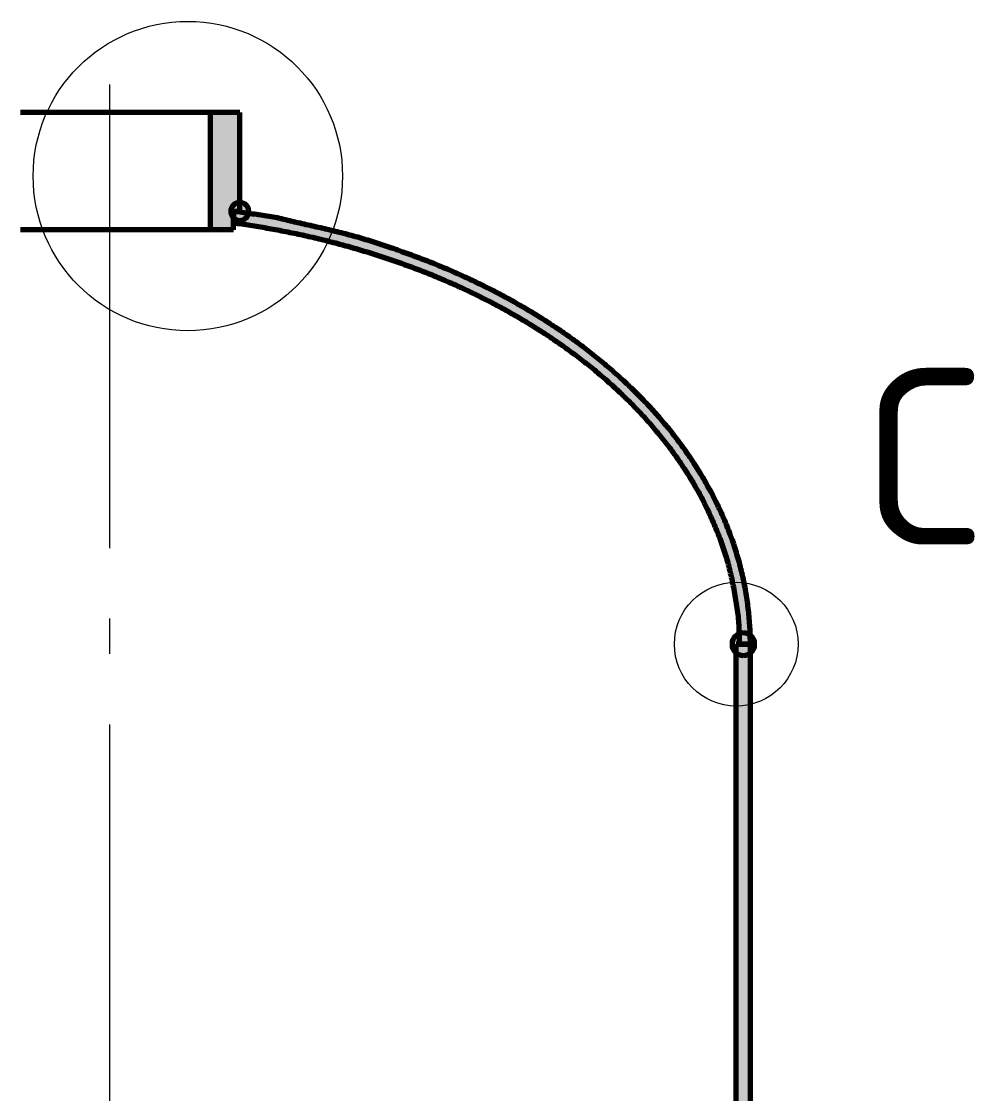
# Model space of a CAD drawing. Header units: millimetres. Extents: x 0 to 594, y 0 to 420.
# Drawn here: x 238.99 to 266, y 273.45 to 303.83 of the extents above; entities that cross this region are included whole.
import ezdxf
from ezdxf.enums import TextEntityAlignment as Align

# ---------------------------------------------------------------- set-up
doc = ezdxf.new("R2010")
doc.units = ezdxf.units.MM
doc.linetypes.add('IRAM-F-TRAZO-PUNTO', pattern=[20, 15, -2, 1, -2])
for name, color, linetype, lineweight in [('01-VISIBLE', 7, 'CONTINUOUS', 70), ('03-EJE', 1, 'IRAM-F-TRAZO-PUNTO', 18), ('05-RAYADO', 8, 'CONTINUOUS', 18), ('06-TEXTO', 7, 'CONTINUOUS', 25), ('08-FINA', 5, 'CONTINUOUS', 18)]:
    doc.layers.add(name, color=color, linetype=linetype, lineweight=lineweight)
doc.styles.add('ISO3098', font='isocpeur.ttf')

msp = doc.modelspace()

# ---------------------------------------------------------------- hatches: boundary and pattern name
at = {"layer": '05-RAYADO'}
h = msp.add_hatch(color=7, dxfattribs=at)
h.dxf.hatch_style = 1
h.paths.add_polyline_path([(245.18, 298.45), (245.002, 298.45), (245.002, 297.928), (244.338, 297.928), (244.338, 301.25), (245.18, 301.25)])
h = msp.add_hatch(color=7, dxfattribs=at)
h.dxf.hatch_style = 1
h.paths.add_polyline_path([(245.436, 298.45), (245.433, 298.41), (245.423, 298.371), (245.408, 298.334), (245.387, 298.3), (245.361, 298.269), (245.33, 298.243), (245.296, 298.222), (245.259, 298.207), (245.22, 298.197), (245.18, 298.194), (245.14, 298.197), (245.101, 298.207), (245.064, 298.222), (245.03, 298.243), (244.999, 298.269), (244.973, 298.3), (244.952, 298.334), (244.937, 298.371), (244.927, 298.41), (244.924, 298.45), (244.927, 298.49), (244.937, 298.529), (244.952, 298.566), (244.973, 298.6), (244.999, 298.631), (245.03, 298.657), (245.064, 298.678), (245.101, 298.693), (245.14, 298.703), (245.18, 298.706), (245.22, 298.703), (245.259, 298.693), (245.296, 298.678), (245.33, 298.657), (245.361, 298.631), (245.387, 298.6), (245.408, 298.566), (245.423, 298.529), (245.433, 298.49)])
h = msp.add_hatch(color=7, dxfattribs=at)
h.dxf.hatch_style = 1
h.paths.add_polyline_path([(245, 298.45), (245.051, 298.443), (245.103, 298.436), (245.154, 298.429), (245.206, 298.422), (245.257, 298.415), (245.309, 298.408), (245.36, 298.401), (245.412, 298.394), (245.463, 298.387), (245.514, 298.379), (245.566, 298.372), (245.617, 298.365), (245.669, 298.358), (245.72, 298.35), (245.771, 298.343), (245.823, 298.335), (245.874, 298.328), (245.925, 298.32), (245.977, 298.312), (246.028, 298.304), (246.079, 298.296), (246.131, 298.287), (246.182, 298.278), (246.233, 298.269), (246.284, 298.258), (246.334, 298.246), (246.384, 298.233), (246.434, 298.219), (246.485, 298.206), (246.535, 298.193), (246.585, 298.181), (246.636, 298.169), (246.686, 298.157), (246.737, 298.146), (246.788, 298.134), (246.838, 298.123), (246.889, 298.111), (246.94, 298.1), (246.99, 298.089), (247.041, 298.078), (247.092, 298.066), (247.142, 298.055), (247.193, 298.044), (247.244, 298.032), (247.294, 298.021), (247.345, 298.01), (247.396, 297.998), (247.446, 297.987), (247.497, 297.975), (247.548, 297.964), (247.598, 297.952), (247.649, 297.94), (247.699, 297.928), (247.75, 297.916), (247.8, 297.904), (247.851, 297.892), (247.901, 297.88), (247.952, 297.868), (248.002, 297.855), (248.052, 297.842), (248.103, 297.83), (248.153, 297.817), (248.203, 297.803), (248.253, 297.79), (248.304, 297.777), (248.354, 297.763), (248.404, 297.749), (248.454, 297.735), (248.504, 297.721), (248.554, 297.707), (248.603, 297.692), (248.653, 297.678), (248.703, 297.663), (248.753, 297.648), (248.802, 297.633), (248.852, 297.618), (248.902, 297.602), (248.951, 297.586), (249.001, 297.571), (249.05, 297.555), (249.099, 297.539), (249.149, 297.523), (249.198, 297.506), (249.247, 297.49), (249.297, 297.474), (249.346, 297.457), (249.395, 297.44), (249.444, 297.424), (249.493, 297.407), (249.542, 297.39), (249.591, 297.373), (249.64, 297.356), (249.689, 297.339), (249.738, 297.321), (249.787, 297.304), (249.836, 297.286), (249.885, 297.269), (249.934, 297.251), (249.983, 297.234), (250.031, 297.216), (250.08, 297.198), (250.129, 297.18), (250.178, 297.162), (250.226, 297.144), (250.275, 297.125), (250.323, 297.107), (250.372, 297.088), (250.42, 297.07), (250.469, 297.051), (250.517, 297.032), (250.565, 297.013), (250.614, 296.994), (250.662, 296.975), (250.71, 296.955), (250.758, 296.936), (250.806, 296.916), (250.854, 296.897), (250.902, 296.877), (250.95, 296.857), (250.998, 296.837), (251.046, 296.817), (251.094, 296.796), (251.141, 296.776), (251.189, 296.755), (251.237, 296.734), (251.284, 296.713), (251.332, 296.693), (251.379, 296.671), (251.426, 296.65), (251.474, 296.629), (251.521, 296.607), (251.568, 296.586), (251.615, 296.564), (251.662, 296.542), (251.709, 296.52), (251.756, 296.498), (251.803, 296.476), (251.85, 296.453), (251.897, 296.431), (251.944, 296.408), (251.99, 296.385), (252.037, 296.362), (252.084, 296.34), (252.13, 296.316), (252.176, 296.293), (252.223, 296.27), (252.269, 296.246), (252.315, 296.223), (252.362, 296.199), (252.408, 296.175), (252.454, 296.151), (252.5, 296.127), (252.546, 296.103), (252.592, 296.079), (252.637, 296.054), (252.683, 296.03), (252.729, 296.005), (252.774, 295.98), (252.82, 295.955), (252.865, 295.93), (252.911, 295.905), (252.956, 295.88), (253.001, 295.854), (253.047, 295.829), (253.092, 295.803), (253.137, 295.777), (253.182, 295.751), (253.227, 295.725), (253.272, 295.699), (253.316, 295.673), (253.361, 295.646), (253.406, 295.62), (253.45, 295.593), (253.495, 295.566), (253.539, 295.539), (253.583, 295.512), (253.627, 295.485), (253.671, 295.457), (253.716, 295.43), (253.759, 295.402), (253.803, 295.374), (253.847, 295.347), (253.891, 295.319), (253.934, 295.29), (253.978, 295.262), (254.021, 295.234), (254.065, 295.205), (254.108, 295.176), (254.151, 295.148), (254.194, 295.119), (254.237, 295.09), (254.28, 295.06), (254.323, 295.031), (254.366, 295.001), (254.408, 294.972), (254.451, 294.942), (254.493, 294.912), (254.536, 294.882), (254.578, 294.852), (254.62, 294.822), (254.662, 294.791), (254.704, 294.761), (254.746, 294.73), (254.788, 294.699), (254.83, 294.668), (254.871, 294.637), (254.913, 294.606), (254.954, 294.575), (254.995, 294.543), (255.037, 294.512), (255.078, 294.48), (255.119, 294.448), (255.159, 294.416), (255.2, 294.384), (255.241, 294.351), (255.281, 294.319), (255.322, 294.286), (255.362, 294.254), (255.402, 294.221), (255.442, 294.188), (255.482, 294.155), (255.522, 294.121), (255.562, 294.088), (255.602, 294.054), (255.641, 294.021), (255.68, 293.987), (255.72, 293.953), (255.759, 293.919), (255.798, 293.884), (255.837, 293.85), (255.876, 293.816), (255.914, 293.781), (255.953, 293.746), (255.991, 293.711), (256.029, 293.676), (256.068, 293.641), (256.106, 293.605), (256.143, 293.57), (256.181, 293.534), (256.219, 293.499), (256.256, 293.463), (256.294, 293.427), (256.331, 293.39), (256.368, 293.354), (256.405, 293.318), (256.442, 293.281), (256.478, 293.244), (256.515, 293.207), (256.551, 293.17), (256.588, 293.133), (256.624, 293.096), (256.66, 293.058), (256.695, 293.021), (256.731, 292.983), (256.767, 292.945), (256.802, 292.907), (256.837, 292.869), (256.872, 292.831), (256.907, 292.792), (256.942, 292.754), (256.976, 292.715), (257.011, 292.676), (257.045, 292.637), (257.079, 292.598), (257.113, 292.559), (257.147, 292.519), (257.181, 292.48), (257.214, 292.44), (257.247, 292.4), (257.28, 292.36), (257.313, 292.32), (257.346, 292.28), (257.379, 292.239), (257.411, 292.199), (257.443, 292.158), (257.476, 292.117), (257.508, 292.076), (257.539, 292.035), (257.571, 291.994), (257.602, 291.953), (257.633, 291.911), (257.664, 291.869), (257.695, 291.828), (257.726, 291.786), (257.756, 291.744), (257.787, 291.702), (257.817, 291.659), (257.847, 291.617), (257.876, 291.574), (257.906, 291.531), (257.935, 291.489), (257.964, 291.446), (257.993, 291.402), (258.022, 291.359), (258.05, 291.316), (258.079, 291.272), (258.107, 291.229), (258.135, 291.185), (258.162, 291.141), (258.19, 291.097), (258.217, 291.053), (258.244, 291.008), (258.271, 290.964), (258.298, 290.919), (258.324, 290.875), (258.35, 290.83), (258.376, 290.785), (258.402, 290.74), (258.427, 290.695), (258.453, 290.649), (258.478, 290.604), (258.503, 290.558), (258.527, 290.513), (258.552, 290.467), (258.576, 290.421), (258.6, 290.375), (258.624, 290.329), (258.647, 290.282), (258.67, 290.236), (258.693, 290.189), (258.716, 290.143), (258.739, 290.096), (258.761, 290.049), (258.783, 290.002), (258.805, 289.955), (258.826, 289.908), (258.848, 289.86), (258.869, 289.813), (258.889, 289.765), (258.91, 289.717), (258.93, 289.67), (258.95, 289.622), (258.97, 289.574), (258.99, 289.526), (259.009, 289.477), (259.028, 289.429), (259.047, 289.381), (259.065, 289.332), (259.083, 289.284), (259.101, 289.235), (259.119, 289.186), (259.136, 289.137), (259.154, 289.088), (259.17, 289.039), (259.187, 288.99), (259.203, 288.941), (259.219, 288.891), (259.235, 288.842), (259.251, 288.792), (259.266, 288.743), (259.281, 288.693), (259.296, 288.643), (259.31, 288.593), (259.324, 288.543), (259.338, 288.493), (259.351, 288.443), (259.365, 288.393), (259.378, 288.342), (259.39, 288.292), (259.403, 288.242), (259.415, 288.191), (259.426, 288.141), (259.438, 288.09), (259.449, 288.039), (259.46, 287.989), (259.471, 287.938), (259.481, 287.887), (259.491, 287.836), (259.501, 287.785), (259.51, 287.734), (259.519, 287.683), (259.528, 287.632), (259.536, 287.58), (259.545, 287.529), (259.553, 287.478), (259.56, 287.426), (259.567, 287.375), (259.574, 287.324), (259.581, 287.272), (259.588, 287.221), (259.594, 287.169), (259.599, 287.117), (259.605, 287.066), (259.61, 287.014), (259.615, 286.962), (259.619, 286.911), (259.624, 286.859), (259.628, 286.807), (259.631, 286.755), (259.634, 286.704), (259.637, 286.652), (259.64, 286.6), (259.642, 286.548), (259.644, 286.496), (259.646, 286.444), (259.648, 286.392), (259.649, 286.34), (259.649, 286.288), (259.65, 286.237), (259.65, 286.185), (259.33, 286.185), (259.33, 286.235), (259.33, 286.286), (259.329, 286.337), (259.329, 286.387), (259.328, 286.438), (259.328, 286.489), (259.327, 286.539), (259.325, 286.59), (259.324, 286.641), (259.322, 286.691), (259.319, 286.742), (259.317, 286.792), (259.313, 286.843), (259.309, 286.894), (259.304, 286.944), (259.298, 286.994), (259.292, 287.045), (259.285, 287.095), (259.278, 287.145), (259.27, 287.195), (259.262, 287.245), (259.254, 287.295), (259.246, 287.345), (259.237, 287.395), (259.229, 287.445), (259.221, 287.495), (259.212, 287.545), (259.204, 287.595), (259.195, 287.645), (259.186, 287.695), (259.177, 287.744), (259.167, 287.794), (259.158, 287.844), (259.148, 287.894), (259.138, 287.944), (259.128, 287.993), (259.118, 288.043), (259.107, 288.092), (259.096, 288.142), (259.085, 288.191), (259.074, 288.241), (259.062, 288.29), (259.05, 288.339), (259.037, 288.388), (259.024, 288.437), (259.011, 288.486), (258.998, 288.535), (258.984, 288.584), (258.969, 288.632), (258.955, 288.681), (258.94, 288.729), (258.924, 288.777), (258.909, 288.826), (258.893, 288.874), (258.877, 288.922), (258.86, 288.97), (258.843, 289.017), (258.826, 289.065), (258.808, 289.113), (258.791, 289.16), (258.773, 289.207), (258.754, 289.255), (258.736, 289.302), (258.717, 289.349), (258.698, 289.396), (258.679, 289.443), (258.66, 289.49), (258.64, 289.537), (258.621, 289.583), (258.601, 289.63), (258.58, 289.676), (258.56, 289.723), (258.539, 289.769), (258.518, 289.815), (258.497, 289.861), (258.476, 289.907), (258.454, 289.953), (258.432, 289.999), (258.41, 290.044), (258.388, 290.09), (258.366, 290.135), (258.343, 290.18), (258.32, 290.226), (258.297, 290.271), (258.273, 290.316), (258.25, 290.36), (258.226, 290.405), (258.201, 290.45), (258.177, 290.494), (258.152, 290.538), (258.128, 290.582), (258.103, 290.626), (258.077, 290.67), (258.052, 290.714), (258.026, 290.758), (258, 290.801), (257.974, 290.845), (257.947, 290.888), (257.921, 290.931), (257.894, 290.974), (257.867, 291.017), (257.84, 291.06), (257.812, 291.102), (257.785, 291.145), (257.757, 291.187), (257.729, 291.229), (257.701, 291.271), (257.672, 291.313), (257.644, 291.355), (257.615, 291.397), (257.586, 291.438), (257.557, 291.48), (257.527, 291.521), (257.498, 291.562), (257.468, 291.603), (257.438, 291.644), (257.408, 291.685), (257.378, 291.726), (257.347, 291.766), (257.317, 291.807), (257.286, 291.847), (257.255, 291.887), (257.224, 291.927), (257.193, 291.967), (257.161, 292.007), (257.13, 292.046), (257.098, 292.086), (257.066, 292.125), (257.034, 292.164), (257.001, 292.203), (256.969, 292.242), (256.936, 292.281), (256.903, 292.319), (256.87, 292.358), (256.837, 292.396), (256.804, 292.434), (256.77, 292.472), (256.737, 292.51), (256.703, 292.548), (256.669, 292.586), (256.635, 292.623), (256.601, 292.661), (256.567, 292.698), (256.532, 292.735), (256.497, 292.772), (256.463, 292.809), (256.428, 292.846), (256.393, 292.882), (256.357, 292.918), (256.322, 292.955), (256.286, 292.991), (256.251, 293.027), (256.215, 293.063), (256.179, 293.099), (256.143, 293.134), (256.107, 293.17), (256.07, 293.205), (256.034, 293.24), (255.997, 293.275), (255.961, 293.31), (255.924, 293.345), (255.887, 293.379), (255.85, 293.414), (255.812, 293.448), (255.775, 293.483), (255.738, 293.517), (255.7, 293.551), (255.662, 293.584), (255.624, 293.618), (255.586, 293.652), (255.548, 293.685), (255.51, 293.718), (255.472, 293.751), (255.433, 293.784), (255.395, 293.817), (255.356, 293.85), (255.317, 293.883), (255.278, 293.915), (255.239, 293.948), (255.2, 293.98), (255.161, 294.012), (255.122, 294.044), (255.082, 294.076), (255.043, 294.107), (255.003, 294.139), (254.963, 294.17), (254.923, 294.201), (254.883, 294.233), (254.843, 294.264), (254.803, 294.294), (254.763, 294.325), (254.722, 294.356), (254.682, 294.386), (254.641, 294.417), (254.601, 294.447), (254.56, 294.477), (254.519, 294.507), (254.478, 294.537), (254.437, 294.566), (254.396, 294.596), (254.355, 294.625), (254.313, 294.655), (254.272, 294.684), (254.23, 294.713), (254.189, 294.742), (254.147, 294.77), (254.105, 294.799), (254.063, 294.828), (254.021, 294.856), (253.979, 294.884), (253.937, 294.912), (253.895, 294.94), (253.852, 294.968), (253.81, 294.996), (253.768, 295.023), (253.725, 295.051), (253.682, 295.078), (253.64, 295.106), (253.597, 295.133), (253.554, 295.16), (253.511, 295.186), (253.468, 295.213), (253.425, 295.24), (253.381, 295.266), (253.338, 295.293), (253.295, 295.319), (253.251, 295.345), (253.208, 295.371), (253.164, 295.397), (253.121, 295.422), (253.077, 295.448), (253.033, 295.473), (252.989, 295.499), (252.945, 295.524), (252.901, 295.549), (252.857, 295.574), (252.813, 295.599), (252.769, 295.624), (252.724, 295.648), (252.68, 295.673), (252.636, 295.697), (252.591, 295.721), (252.547, 295.745), (252.502, 295.769), (252.457, 295.793), (252.412, 295.817), (252.368, 295.841), (252.323, 295.864), (252.278, 295.888), (252.233, 295.911), (252.188, 295.934), (252.143, 295.957), (252.097, 295.98), (252.052, 296.003), (252.007, 296.025), (251.961, 296.048), (251.916, 296.07), (251.87, 296.093), (251.825, 296.115), (251.779, 296.137), (251.734, 296.159), (251.688, 296.181), (251.642, 296.202), (251.596, 296.224), (251.55, 296.245), (251.504, 296.267), (251.458, 296.288), (251.412, 296.309), (251.366, 296.33), (251.32, 296.351), (251.274, 296.372), (251.227, 296.392), (251.181, 296.413), (251.135, 296.433), (251.088, 296.454), (251.042, 296.474), (250.995, 296.494), (250.949, 296.514), (250.902, 296.534), (250.855, 296.553), (250.809, 296.573), (250.762, 296.592), (250.715, 296.612), (250.668, 296.631), (250.621, 296.65), (250.574, 296.669), (250.527, 296.688), (250.48, 296.707), (250.433, 296.726), (250.386, 296.744), (250.339, 296.763), (250.292, 296.781), (250.244, 296.799), (250.197, 296.817), (250.15, 296.835), (250.102, 296.853), (250.055, 296.871), (250.007, 296.889), (249.96, 296.906), (249.912, 296.924), (249.865, 296.941), (249.817, 296.958), (249.769, 296.975), (249.722, 296.992), (249.674, 297.009), (249.626, 297.026), (249.578, 297.043), (249.53, 297.059), (249.482, 297.076), (249.434, 297.092), (249.386, 297.108), (249.338, 297.125), (249.29, 297.141), (249.242, 297.156), (249.194, 297.172), (249.146, 297.188), (249.098, 297.204), (249.049, 297.219), (249.001, 297.234), (248.953, 297.25), (248.904, 297.265), (248.856, 297.28), (248.807, 297.295), (248.759, 297.309), (248.711, 297.324), (248.662, 297.339), (248.613, 297.353), (248.565, 297.368), (248.516, 297.382), (248.468, 297.396), (248.419, 297.41), (248.37, 297.424), (248.321, 297.438), (248.273, 297.452), (248.224, 297.465), (248.175, 297.479), (248.126, 297.492), (248.077, 297.506), (248.028, 297.519), (247.979, 297.532), (247.93, 297.545), (247.881, 297.558), (247.832, 297.571), (247.783, 297.583), (247.734, 297.596), (247.685, 297.608), (247.636, 297.621), (247.587, 297.633), (247.538, 297.645), (247.488, 297.657), (247.439, 297.669), (247.39, 297.681), (247.341, 297.693), (247.291, 297.704), (247.242, 297.716), (247.193, 297.727), (247.143, 297.738), (247.094, 297.75), (247.044, 297.761), (246.995, 297.772), (246.945, 297.783), (246.896, 297.793), (246.846, 297.804), (246.797, 297.815), (246.747, 297.825), (246.698, 297.836), (246.648, 297.846), (246.598, 297.856), (246.549, 297.866), (246.499, 297.876), (246.449, 297.886), (246.4, 297.896), (246.35, 297.905), (246.3, 297.915), (246.25, 297.924), (246.2, 297.934), (246.151, 297.943), (246.101, 297.952), (246.051, 297.961), (246.001, 297.97), (245.951, 297.979), (245.901, 297.988), (245.851, 297.996), (245.801, 298.005), (245.751, 298.013), (245.701, 298.022), (245.651, 298.03), (245.601, 298.038), (245.551, 298.046), (245.501, 298.054), (245.451, 298.062), (245.401, 298.069), (245.351, 298.077), (245.301, 298.085), (245.251, 298.092), (245.201, 298.099), (245.151, 298.107), (245.1, 298.114), (245.05, 298.121), (245, 298.128)])
h = msp.add_hatch(color=7, dxfattribs=at)
h.dxf.hatch_style = 1
h.paths.add_polyline_path([(259.77, 286.185), (259.767, 286.145), (259.76, 286.105), (259.748, 286.067), (259.73, 286.03), (259.709, 285.997), (259.683, 285.966), (259.654, 285.938), (259.621, 285.914), (259.586, 285.895), (259.549, 285.88), (259.51, 285.87), (259.47, 285.865), (259.43, 285.865), (259.39, 285.87), (259.351, 285.88), (259.314, 285.895), (259.279, 285.914), (259.246, 285.938), (259.217, 285.966), (259.191, 285.997), (259.17, 286.03), (259.152, 286.067), (259.14, 286.105), (259.133, 286.145), (259.13, 286.185), (259.133, 286.225), (259.14, 286.264), (259.152, 286.302), (259.17, 286.339), (259.191, 286.373), (259.217, 286.404), (259.246, 286.431), (259.279, 286.455), (259.314, 286.474), (259.351, 286.489), (259.39, 286.499), (259.43, 286.504), (259.47, 286.504), (259.51, 286.499), (259.549, 286.489), (259.586, 286.474), (259.621, 286.455), (259.654, 286.431), (259.683, 286.404), (259.709, 286.373), (259.73, 286.339), (259.748, 286.302), (259.76, 286.264), (259.767, 286.225)])
h = msp.add_hatch(color=7, dxfattribs=at)
h.dxf.hatch_style = 1
h.paths.add_polyline_path([(259.25, 286.185), (259.65, 286.185), (259.65, 188.75), (259.25, 188.75)])

# ---------------------------------------------------------------- linework, layer by layer
at = {"layer": '01-VISIBLE'}
for p, q in [((245.18, 301.25), (244.338, 301.25)), ((244.338, 301.25), (244.338, 297.928)), ((245.18, 298.45), (245.18, 301.25)), ((245, 298.45), (245, 298.128)), ((245.002, 297.928), (245.002, 298.45)), ((245.18, 298.45), (245.002, 298.45)), ((245.002, 297.928), (244.338, 297.928)), ((259.65, 286.185), (259.25, 286.185)), ((259.25, 188.75), (259.25, 286.185)), ((259.33, 286.185), (259.65, 286.185)), ((259.65, 188.75), (259.65, 286.185))]:
    msp.add_line(p, q, dxfattribs=at)
for points in [[(244.338, 301.25), (244.277, 301.25), (244.217, 301.25), (244.156, 301.25), (244.096, 301.25), (244.036, 301.25), (243.975, 301.25), (243.915, 301.25), (243.855, 301.25), (243.794, 301.25), (243.734, 301.25), (243.673, 301.25), (243.613, 301.25), (243.553, 301.25), (243.492, 301.25), (243.432, 301.25), (243.372, 301.25), (243.311, 301.25), (243.251, 301.25), (243.19, 301.25), (243.13, 301.25), (243.07, 301.25), (243.009, 301.25), (242.949, 301.25), (242.889, 301.25), (242.828, 301.25), (242.768, 301.25), (242.707, 301.25), (242.647, 301.25), (242.587, 301.25), (242.526, 301.25), (242.466, 301.25), (242.406, 301.25), (242.345, 301.25), (242.285, 301.25), (242.224, 301.25), (242.164, 301.25), (242.104, 301.25), (242.043, 301.25), (241.983, 301.25), (241.923, 301.25), (241.862, 301.25), (241.802, 301.25), (241.741, 301.25), (241.681, 301.25), (241.621, 301.25), (241.56, 301.25), (241.5, 301.25), (241.44, 301.25), (241.379, 301.25), (241.319, 301.25), (241.259, 301.25), (241.198, 301.25), (241.138, 301.25), (241.077, 301.25), (241.017, 301.25), (240.957, 301.25), (240.896, 301.25), (240.836, 301.25), (240.776, 301.25), (240.715, 301.25), (240.655, 301.25), (240.594, 301.25), (240.534, 301.25), (240.474, 301.25), (240.413, 301.25), (240.353, 301.25), (240.293, 301.25), (240.232, 301.25), (240.172, 301.25), (240.111, 301.25), (240.051, 301.25), (239.991, 301.25), (239.93, 301.25), (239.87, 301.25), (239.81, 301.25), (239.749, 301.25), (239.689, 301.25), (239.628, 301.25), (239.568, 301.25), (239.508, 301.25), (239.447, 301.25), (239.387, 301.25), (239.327, 301.25), (239.266, 301.25), (239.206, 301.25), (239.145, 301.25), (239.085, 301.25), (239.025, 301.25), (238.964, 301.25)], [(259.65, 286.185), (259.65, 286.245), (259.649, 286.305), (259.648, 286.365), (259.647, 286.425), (259.645, 286.485), (259.643, 286.545), (259.64, 286.605), (259.637, 286.665), (259.633, 286.724), (259.629, 286.784), (259.625, 286.844), (259.62, 286.904), (259.615, 286.964), (259.609, 287.024), (259.603, 287.083), (259.597, 287.143), (259.59, 287.203), (259.582, 287.262), (259.575, 287.322), (259.567, 287.381), (259.558, 287.441), (259.549, 287.5), (259.54, 287.559), (259.53, 287.619), (259.52, 287.678), (259.509, 287.737), (259.499, 287.796), (259.487, 287.855), (259.475, 287.914), (259.463, 287.972), (259.451, 288.031), (259.438, 288.09), (259.425, 288.148), (259.411, 288.207), (259.397, 288.265), (259.382, 288.323), (259.368, 288.381), (259.352, 288.439), (259.337, 288.497), (259.321, 288.555), (259.304, 288.613), (259.287, 288.671), (259.27, 288.728), (259.253, 288.786), (259.235, 288.843), (259.217, 288.9), (259.198, 288.957), (259.179, 289.014), (259.16, 289.071), (259.14, 289.128), (259.12, 289.184), (259.099, 289.241), (259.078, 289.297), (259.057, 289.353), (259.036, 289.409), (259.014, 289.465), (258.992, 289.521), (258.969, 289.576), (258.946, 289.632), (258.923, 289.687), (258.899, 289.742), (258.875, 289.797), (258.851, 289.852), (258.827, 289.907), (258.802, 289.962), (258.776, 290.016), (258.751, 290.07), (258.725, 290.124), (258.699, 290.178), (258.672, 290.232), (258.645, 290.286), (258.618, 290.339), (258.591, 290.393), (258.563, 290.446), (258.535, 290.499), (258.506, 290.552), (258.477, 290.605), (258.448, 290.657), (258.419, 290.71), (258.389, 290.762), (258.36, 290.814), (258.329, 290.866), (258.299, 290.917), (258.268, 290.969), (258.237, 291.02), (258.206, 291.071), (258.174, 291.122), (258.142, 291.173), (258.11, 291.224), (258.077, 291.274), (258.045, 291.325), (258.012, 291.375), (257.978, 291.425), (257.945, 291.474), (257.911, 291.524), (257.877, 291.573), (257.842, 291.623), (257.808, 291.672), (257.773, 291.721), (257.738, 291.769), (257.703, 291.818), (257.667, 291.866), (257.631, 291.914), (257.595, 291.962), (257.559, 292.01), (257.522, 292.058), (257.485, 292.105), (257.448, 292.152), (257.411, 292.199), (257.373, 292.246), (257.336, 292.293), (257.298, 292.339), (257.259, 292.385), (257.221, 292.432), (257.182, 292.477), (257.143, 292.523), (257.104, 292.569), (257.065, 292.614), (257.025, 292.659), (256.986, 292.704), (256.946, 292.749), (256.906, 292.794), (256.865, 292.838), (256.825, 292.882), (256.784, 292.926), (256.743, 292.97), (256.702, 293.014), (256.66, 293.057), (256.619, 293.101), (256.577, 293.144), (256.535, 293.187), (256.493, 293.229), (256.451, 293.272), (256.408, 293.314), (256.365, 293.357), (256.322, 293.399), (256.279, 293.44), (256.236, 293.482), (256.193, 293.523), (256.149, 293.565), (256.105, 293.606), (256.061, 293.647), (256.017, 293.687), (255.973, 293.728), (255.928, 293.768), (255.884, 293.808), (255.839, 293.848), (255.794, 293.888), (255.749, 293.927), (255.704, 293.967), (255.658, 294.006), (255.612, 294.045), (255.567, 294.084), (255.521, 294.122), (255.475, 294.161), (255.428, 294.199), (255.382, 294.237), (255.336, 294.275), (255.289, 294.313), (255.242, 294.35), (255.195, 294.388), (255.148, 294.425), (255.101, 294.462), (255.053, 294.499), (255.006, 294.535), (254.958, 294.572), (254.91, 294.608), (254.862, 294.644), (254.814, 294.68), (254.766, 294.716), (254.717, 294.751), (254.669, 294.787), (254.62, 294.822), (254.572, 294.857), (254.523, 294.892), (254.474, 294.926), (254.424, 294.961), (254.375, 294.995), (254.326, 295.029), (254.276, 295.063), (254.227, 295.097), (254.177, 295.13), (254.127, 295.164), (254.077, 295.197), (254.027, 295.23), (253.977, 295.263), (253.926, 295.296), (253.876, 295.328), (253.825, 295.36), (253.775, 295.393), (253.724, 295.425), (253.673, 295.456), (253.622, 295.488), (253.571, 295.52), (253.52, 295.551), (253.468, 295.582), (253.417, 295.613), (253.365, 295.644), (253.314, 295.674), (253.262, 295.705), (253.21, 295.735), (253.158, 295.765), (253.106, 295.795), (253.054, 295.825), (253.002, 295.854), (252.949, 295.884), (252.897, 295.913), (252.844, 295.942), (252.792, 295.971), (252.739, 295.999), (252.686, 296.028), (252.633, 296.056), (252.581, 296.085), (252.527, 296.113), (252.474, 296.141), (252.421, 296.168), (252.368, 296.196), (252.314, 296.223), (252.261, 296.251), (252.207, 296.278), (252.154, 296.305), (252.1, 296.331), (252.046, 296.358), (251.992, 296.384), (251.938, 296.411), (251.884, 296.437), (251.83, 296.463), (251.776, 296.489), (251.722, 296.514), (251.667, 296.54), (251.613, 296.565), (251.558, 296.59), (251.504, 296.615), (251.449, 296.64), (251.394, 296.665), (251.34, 296.689), (251.285, 296.713), (251.23, 296.737), (251.175, 296.761), (251.12, 296.785), (251.064, 296.809), (251.009, 296.832), (250.954, 296.855), (250.898, 296.878), (250.843, 296.901), (250.787, 296.924), (250.732, 296.947), (250.676, 296.969), (250.62, 296.991), (250.564, 297.013), (250.509, 297.035), (250.453, 297.057), (250.397, 297.079), (250.341, 297.1), (250.285, 297.122), (250.228, 297.143), (250.172, 297.164), (250.116, 297.185), (250.06, 297.205), (250.003, 297.226), (249.947, 297.247), (249.89, 297.267), (249.834, 297.287), (249.777, 297.307), (249.721, 297.327), (249.664, 297.347), (249.607, 297.367), (249.551, 297.387), (249.494, 297.406), (249.437, 297.426), (249.38, 297.445), (249.324, 297.465), (249.267, 297.484), (249.21, 297.503), (249.153, 297.521), (249.096, 297.54), (249.039, 297.559), (248.981, 297.577), (248.924, 297.595), (248.867, 297.613), (248.81, 297.631), (248.752, 297.648), (248.695, 297.665), (248.637, 297.682), (248.58, 297.699), (248.522, 297.716), (248.464, 297.732), (248.406, 297.748), (248.348, 297.764), (248.29, 297.78), (248.233, 297.796), (248.174, 297.811), (248.116, 297.826), (248.058, 297.841), (248, 297.856), (247.942, 297.87), (247.883, 297.884), (247.825, 297.898), (247.767, 297.912), (247.708, 297.926), (247.65, 297.94), (247.591, 297.953), (247.533, 297.967), (247.474, 297.98), (247.416, 297.994), (247.357, 298.007), (247.299, 298.02), (247.24, 298.033), (247.182, 298.046), (247.123, 298.059), (247.064, 298.072), (247.006, 298.085), (246.947, 298.098), (246.889, 298.112), (246.83, 298.125), (246.772, 298.138), (246.713, 298.151), (246.655, 298.165), (246.596, 298.178), (246.538, 298.192), (246.48, 298.207), (246.422, 298.223), (246.364, 298.239), (246.305, 298.253), (246.247, 298.266), (246.188, 298.277), (246.129, 298.287), (246.07, 298.297), (246.01, 298.307), (245.951, 298.316), (245.892, 298.325), (245.832, 298.334), (245.773, 298.343), (245.713, 298.351), (245.654, 298.36), (245.595, 298.368), (245.535, 298.376), (245.476, 298.385), (245.416, 298.393), (245.357, 298.401), (245.297, 298.409), (245.238, 298.418), (245.178, 298.426), (245.119, 298.434), (245.059, 298.442), (245, 298.45)], [(245, 298.128), (245.06, 298.119), (245.119, 298.111), (245.179, 298.103), (245.238, 298.094), (245.298, 298.085), (245.357, 298.076), (245.417, 298.067), (245.476, 298.058), (245.535, 298.049), (245.595, 298.039), (245.654, 298.029), (245.714, 298.02), (245.773, 298.01), (245.832, 298), (245.891, 297.989), (245.951, 297.979), (246.01, 297.969), (246.069, 297.958), (246.128, 297.947), (246.187, 297.936), (246.247, 297.925), (246.306, 297.914), (246.365, 297.903), (246.424, 297.891), (246.483, 297.879), (246.542, 297.868), (246.601, 297.856), (246.66, 297.843), (246.718, 297.831), (246.777, 297.819), (246.836, 297.806), (246.895, 297.794), (246.954, 297.781), (247.012, 297.768), (247.071, 297.755), (247.13, 297.742), (247.188, 297.728), (247.247, 297.715), (247.306, 297.701), (247.364, 297.687), (247.423, 297.673), (247.481, 297.659), (247.54, 297.645), (247.598, 297.63), (247.656, 297.616), (247.715, 297.601), (247.773, 297.586), (247.831, 297.571), (247.889, 297.556), (247.947, 297.54), (248.006, 297.525), (248.064, 297.509), (248.122, 297.494), (248.18, 297.478), (248.238, 297.462), (248.296, 297.445), (248.353, 297.429), (248.411, 297.412), (248.469, 297.396), (248.527, 297.379), (248.584, 297.362), (248.642, 297.345), (248.7, 297.327), (248.757, 297.31), (248.815, 297.292), (248.872, 297.275), (248.93, 297.257), (248.987, 297.239), (249.044, 297.221), (249.102, 297.202), (249.159, 297.184), (249.216, 297.165), (249.273, 297.146), (249.33, 297.127), (249.387, 297.108), (249.444, 297.089), (249.501, 297.069), (249.558, 297.05), (249.615, 297.03), (249.672, 297.01), (249.728, 296.99), (249.785, 296.97), (249.842, 296.949), (249.898, 296.929), (249.955, 296.908), (250.011, 296.887), (250.067, 296.866), (250.124, 296.845), (250.18, 296.824), (250.236, 296.802), (250.292, 296.781), (250.348, 296.759), (250.404, 296.737), (250.46, 296.715), (250.516, 296.693), (250.572, 296.67), (250.628, 296.648), (250.683, 296.625), (250.739, 296.602), (250.794, 296.579), (250.85, 296.556), (250.905, 296.532), (250.961, 296.509), (251.016, 296.485), (251.071, 296.461), (251.126, 296.437), (251.181, 296.413), (251.236, 296.388), (251.291, 296.364), (251.346, 296.339), (251.401, 296.314), (251.455, 296.289), (251.51, 296.264), (251.565, 296.239), (251.619, 296.213), (251.673, 296.187), (251.728, 296.161), (251.782, 296.135), (251.836, 296.109), (251.89, 296.083), (251.944, 296.056), (251.998, 296.03), (252.052, 296.003), (252.105, 295.976), (252.159, 295.948), (252.213, 295.921), (252.266, 295.894), (252.32, 295.866), (252.373, 295.838), (252.426, 295.81), (252.479, 295.782), (252.532, 295.753), (252.585, 295.725), (252.638, 295.696), (252.691, 295.667), (252.743, 295.638), (252.796, 295.609), (252.848, 295.579), (252.901, 295.549), (252.953, 295.52), (253.005, 295.49), (253.057, 295.46), (253.109, 295.429), (253.161, 295.399), (253.212, 295.368), (253.264, 295.337), (253.316, 295.306), (253.367, 295.275), (253.418, 295.244), (253.47, 295.212), (253.521, 295.18), (253.572, 295.148), (253.623, 295.116), (253.673, 295.084), (253.724, 295.052), (253.774, 295.019), (253.825, 294.986), (253.875, 294.953), (253.925, 294.92), (253.975, 294.887), (254.025, 294.853), (254.075, 294.819), (254.125, 294.785), (254.174, 294.751), (254.224, 294.717), (254.273, 294.683), (254.322, 294.648), (254.371, 294.613), (254.42, 294.578), (254.469, 294.543), (254.518, 294.508), (254.566, 294.472), (254.615, 294.436), (254.663, 294.401), (254.711, 294.364), (254.759, 294.328), (254.807, 294.292), (254.854, 294.255), (254.902, 294.218), (254.949, 294.181), (254.997, 294.144), (255.044, 294.106), (255.091, 294.069), (255.137, 294.031), (255.184, 293.993), (255.23, 293.955), (255.277, 293.917), (255.323, 293.878), (255.369, 293.839), (255.415, 293.8), (255.46, 293.761), (255.506, 293.722), (255.551, 293.682), (255.597, 293.643), (255.642, 293.603), (255.686, 293.563), (255.731, 293.522), (255.776, 293.482), (255.82, 293.441), (255.864, 293.401), (255.908, 293.36), (255.952, 293.318), (255.995, 293.277), (256.039, 293.235), (256.082, 293.193), (256.125, 293.151), (256.168, 293.109), (256.211, 293.067), (256.253, 293.024), (256.296, 292.982), (256.338, 292.939), (256.38, 292.895), (256.421, 292.852), (256.463, 292.809), (256.504, 292.765), (256.545, 292.721), (256.586, 292.677), (256.627, 292.633), (256.667, 292.588), (256.707, 292.543), (256.747, 292.498), (256.787, 292.453), (256.827, 292.408), (256.866, 292.363), (256.905, 292.317), (256.944, 292.271), (256.983, 292.225), (257.021, 292.179), (257.06, 292.132), (257.098, 292.086), (257.135, 292.039), (257.173, 291.992), (257.21, 291.945), (257.247, 291.897), (257.284, 291.85), (257.32, 291.802), (257.357, 291.754), (257.393, 291.706), (257.429, 291.657), (257.464, 291.609), (257.499, 291.56), (257.534, 291.511), (257.569, 291.462), (257.604, 291.413), (257.638, 291.363), (257.672, 291.314), (257.706, 291.264), (257.739, 291.214), (257.772, 291.164), (257.805, 291.113), (257.838, 291.063), (257.87, 291.012), (257.902, 290.961), (257.934, 290.91), (257.965, 290.859), (257.996, 290.807), (258.027, 290.756), (258.058, 290.704), (258.088, 290.652), (258.118, 290.6), (258.147, 290.547), (258.177, 290.495), (258.206, 290.442), (258.234, 290.389), (258.262, 290.336), (258.29, 290.283), (258.318, 290.229), (258.345, 290.176), (258.372, 290.122), (258.399, 290.068), (258.425, 290.014), (258.451, 289.96), (258.477, 289.905), (258.502, 289.851), (258.527, 289.796), (258.552, 289.741), (258.576, 289.686), (258.6, 289.631), (258.624, 289.576), (258.647, 289.521), (258.67, 289.465), (258.693, 289.409), (258.716, 289.354), (258.738, 289.298), (258.76, 289.242), (258.781, 289.185), (258.802, 289.129), (258.823, 289.073), (258.843, 289.016), (258.863, 288.959), (258.883, 288.903), (258.902, 288.846), (258.921, 288.788), (258.939, 288.731), (258.957, 288.674), (258.974, 288.616), (258.991, 288.558), (259.007, 288.5), (259.023, 288.442), (259.038, 288.384), (259.053, 288.326), (259.067, 288.267), (259.081, 288.209), (259.095, 288.15), (259.108, 288.091), (259.12, 288.033), (259.132, 287.974), (259.144, 287.915), (259.156, 287.856), (259.167, 287.797), (259.178, 287.738), (259.189, 287.678), (259.199, 287.619), (259.21, 287.56), (259.22, 287.501), (259.23, 287.441), (259.24, 287.382), (259.249, 287.323), (259.259, 287.263), (259.268, 287.204), (259.278, 287.144), (259.286, 287.085), (259.295, 287.025), (259.302, 286.966), (259.308, 286.906), (259.313, 286.846), (259.317, 286.786), (259.32, 286.726), (259.323, 286.666), (259.325, 286.606), (259.327, 286.545), (259.328, 286.485), (259.329, 286.425), (259.329, 286.365), (259.33, 286.305), (259.33, 286.245), (259.33, 286.185)], [(244.338, 297.928), (244.277, 297.928), (244.217, 297.928), (244.156, 297.928), (244.096, 297.928), (244.036, 297.928), (243.975, 297.928), (243.915, 297.928), (243.855, 297.928), (243.794, 297.928), (243.734, 297.928), (243.673, 297.928), (243.613, 297.928), (243.553, 297.928), (243.492, 297.928), (243.432, 297.928), (243.372, 297.928), (243.311, 297.928), (243.251, 297.928), (243.19, 297.928), (243.13, 297.928), (243.07, 297.928), (243.009, 297.928), (242.949, 297.928), (242.889, 297.928), (242.828, 297.928), (242.768, 297.928), (242.707, 297.928), (242.647, 297.928), (242.587, 297.928), (242.526, 297.928), (242.466, 297.928), (242.406, 297.928), (242.345, 297.928), (242.285, 297.928), (242.224, 297.928), (242.164, 297.928), (242.104, 297.928), (242.043, 297.928), (241.983, 297.928), (241.923, 297.928), (241.862, 297.928), (241.802, 297.928), (241.741, 297.928), (241.681, 297.928), (241.621, 297.928), (241.56, 297.928), (241.5, 297.928), (241.44, 297.928), (241.379, 297.928), (241.319, 297.928), (241.259, 297.928), (241.198, 297.928), (241.138, 297.928), (241.077, 297.928), (241.017, 297.928), (240.957, 297.928), (240.896, 297.928), (240.836, 297.928), (240.776, 297.928), (240.715, 297.928), (240.655, 297.928), (240.594, 297.928), (240.534, 297.928), (240.474, 297.928), (240.413, 297.928), (240.353, 297.928), (240.293, 297.928), (240.232, 297.928), (240.172, 297.928), (240.111, 297.928), (240.051, 297.928), (239.991, 297.928), (239.93, 297.928), (239.87, 297.928), (239.81, 297.928), (239.749, 297.928), (239.689, 297.928), (239.628, 297.928), (239.568, 297.928), (239.508, 297.928), (239.447, 297.928), (239.387, 297.928), (239.327, 297.928), (239.266, 297.928), (239.206, 297.928), (239.145, 297.928), (239.085, 297.928), (239.025, 297.928), (238.964, 297.928)]]:
    msp.add_lwpolyline(points, dxfattribs=at)
for centre, radius, start, end in [((245.18, 298.45), 0.256, 90, -90), ((245.18, 298.45), 0.256, 0, 90), ((245.18, 298.45), 0.256, -90, 0), ((259.45, 286.185), 0.32, 90, -90), ((259.45, 286.185), 0.32, 0, 90), ((259.45, 286.185), 0.32, -90, 0)]:
    msp.add_arc(centre, radius, start, end, dxfattribs=at)
at = {"layer": '03-EJE'}
msp.add_line((241.5, 188.91), (241.5, 302.05), dxfattribs=at)
at = {"layer": '08-FINA'}
for centre, radius in [((243.708, 299.45), 4.383), ((259.25, 286.185), 1.753)]:
    msp.add_circle(centre, radius, dxfattribs=at)

# ---------------------------------------------------------------- texts
at = {"layer": '06-TEXTO', "style": 'ISO3098'}
msp.add_text('C', height=5, dxfattribs=at).set_placement((264.565, 291.5), align=Align.MIDDLE_CENTER)

doc.saveas('drawing.dxf')
